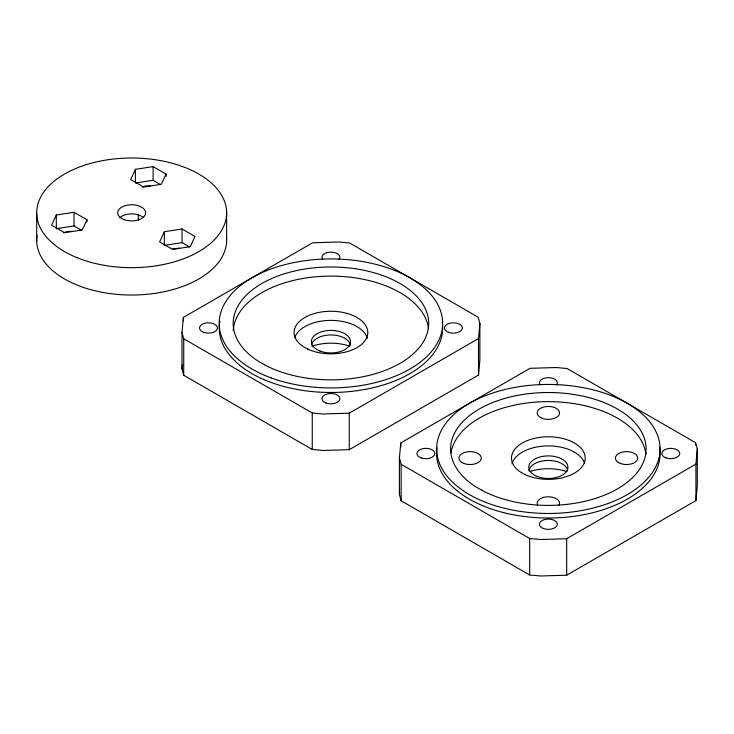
<?xml version="1.0" encoding="UTF-8"?>
<svg xmlns="http://www.w3.org/2000/svg" width="734" height="734" viewBox="0 0 734 734"><rect width="100%" height="100%" fill="white"/><g stroke="black" fill="none" stroke-linecap="round" stroke-linejoin="round"><path stroke-width="1.1" d="M181.995 332.493L183.362 317.4L312.601 242.789L338.741 241.991L349.623 242.991L478.155 317.198L479.88 323.474L479.88 359.963L478.504 375.056L349.265 449.676L323.134 450.465L312.253 449.465L183.72 375.257L181.995 368.982L181.995 332.493L183.72 338.769L183.72 375.257M181.995 368.982L182.39 364.67M399.415 458.016L400.792 442.932L530.031 368.312L556.161 367.523L567.043 368.514L695.575 442.721L697.3 449.006L697.3 485.495L695.933 500.588L566.694 575.199L540.554 575.988L529.673 574.997L401.14 500.79L399.415 494.505L399.415 458.016L401.14 464.301L401.14 500.79M399.415 494.505L399.617 492.349M478.504 375.056L478.504 338.567L479.88 323.474M695.933 500.588L695.933 464.099L697.3 449.006M56.316 214.998L51.573 225.219L64.537 232.696L82.236 229.962L86.979 219.741L74.015 212.264L56.316 214.998L56.316 228.687L74.015 225.944L81.419 230.219M135.414 169.334L130.67 179.555L143.625 187.032L161.333 184.298L166.067 174.077L153.112 166.6L135.414 169.334L135.414 181.876M164.361 231.715L159.627 241.936L172.582 249.413L190.28 246.679L195.024 236.458L182.069 228.98L164.361 231.715L164.361 245.395L182.069 242.66L189.473 246.936M183.72 338.769L312.253 412.976L323.134 413.976L349.265 413.187L478.504 338.567M401.14 464.301L529.673 538.508L540.554 539.499L566.694 538.71L695.933 464.099M142.451 187.078L145.369 185.986L150.543 185.83M63.353 232.742L67.968 231.384L71.446 231.494M172.756 248.826L179.491 248.202M135.414 183.023L153.112 180.28L160.517 184.555M695.575 442.721L695.575 445.006M566.694 538.71L566.694 575.199M529.673 538.508L529.673 574.997M400.792 442.932L400.792 447.492M349.265 413.187L349.265 449.676M312.253 412.976L312.253 449.465M226.613 212.053L226.613 239.422M183.362 317.4L183.362 320.822M182.069 228.98L182.069 242.66M166.067 174.077L166.067 176.362M153.112 166.6L153.112 180.28M138.341 214.401L138.341 220.108M86.979 219.741L86.979 222.026M74.015 212.264L74.015 225.944M36.7 213.612L36.7 240.981M442.272 322.593A111.724 64.5 0 0 1 329.759 392.488A111.724 64.5 0 0 1 219.824 321.235M322.74 259.35A8.936 5.156 0 0 1 331.126 252.129A8.936 5.156 0 0 1 338.97 259.542M294.747 337.603A36.865 21.286 0 0 1 331.575 320.382A36.865 21.286 0 0 1 367.349 338.337M233.247 330.419A97.76 56.445 0 0 1 329.502 276.112A97.76 56.445 0 0 1 428.472 328.768M311.913 346.237A36.865 21.286 0 0 1 349.613 346.118M311.62 344.494A19.552 11.285 0 0 1 331.649 334.952A19.552 11.285 0 0 1 350.421 345.31M659.536 447.107A111.724 64.5 0 0 1 548.94 518.011A111.724 64.5 0 0 1 437.079 447.777M540.169 384.873A8.936 5.156 0 0 1 548.546 377.652A8.936 5.156 0 0 1 556.4 385.075M530.168 471.485A36.865 21.286 0 0 1 567.033 471.65M511.947 463.87A36.865 21.286 0 0 1 547.72 445.914A36.865 21.286 0 0 1 584.548 463.136M450.997 452.997A97.76 56.445 0 0 1 549.482 401.636A97.76 56.445 0 0 1 645.902 454.291M537.692 505.212A11.175 6.45 0 0 1 548.381 496.79A11.175 6.45 0 0 1 558.941 505.258M528.865 470.898A19.552 11.285 0 0 1 547.536 460.475A19.552 11.285 0 0 1 567.666 469.962M226.512 237.504A94.97 54.83 0 0 1 129.689 295.013A94.97 54.83 0 0 1 37.076 235.247M119.734 217.75A13.964 8.065 0 0 1 143.148 217.374M307.729 349.09L304.867 347.595A36.865 21.286 0 0 1 304.867 317.492A36.865 21.286 0 0 1 357.008 317.492L359.587 319.152A36.865 21.286 0 0 1 357.008 347.595A36.865 21.286 0 0 1 307.729 349.09M525.159 474.614L522.287 473.127A36.865 21.286 0 0 1 522.287 443.024A36.865 21.286 0 0 1 574.428 443.024L577.016 444.676A36.865 21.286 0 0 1 574.428 473.127A36.865 21.286 0 0 1 525.159 474.614M264.57 364.743L259.258 361.798A97.76 56.445 0 0 1 305.894 268.864A97.76 56.445 0 0 1 426.124 336.273A97.76 56.445 0 0 1 266.598 365.917L264.57 364.743M481.99 490.275L476.678 487.33A97.76 56.445 0 0 1 523.324 394.397A97.76 56.445 0 0 1 643.553 461.796A97.76 56.445 0 0 1 484.018 491.441L481.99 490.275M448.446 332.282A8.936 5.156 0 0 0 462.31 328.3A8.936 5.156 0 0 0 449.41 323.364A8.936 5.156 0 0 0 448.446 332.282M325.924 402.957A8.936 5.156 0 0 0 339.851 399.048A8.936 5.156 0 0 0 327.034 394.039A8.936 5.156 0 0 0 325.924 402.957M203.749 332.355A8.936 5.156 0 0 0 217.42 328.162A8.936 5.156 0 0 0 204.291 323.428A8.936 5.156 0 0 0 203.749 332.355M319.905 350.99A19.552 11.285 0 0 0 350.43 342.521A19.552 11.285 0 0 0 322.474 331.493A19.552 11.285 0 0 0 319.905 350.99M271.066 377.882A111.724 64.5 0 0 0 442.565 326.125A111.724 64.5 0 0 0 279.177 266.258A111.724 64.5 0 0 0 271.066 377.882M665.876 457.814A8.936 5.156 0 0 0 679.73 453.832A8.936 5.156 0 0 0 666.83 448.896A8.936 5.156 0 0 0 665.876 457.814M543.344 528.48A8.936 5.156 0 0 0 557.271 524.581A8.936 5.156 0 0 0 544.463 519.571A8.936 5.156 0 0 0 543.344 528.48M421.169 457.888A8.936 5.156 0 0 0 434.84 453.695A8.936 5.156 0 0 0 421.711 448.951A8.936 5.156 0 0 0 421.169 457.888M537.325 476.513A19.552 11.285 0 0 0 567.859 468.053A19.552 11.285 0 0 0 539.894 457.016A19.552 11.285 0 0 0 537.325 476.513M542.16 418.279A11.175 6.45 0 0 0 559.51 413.343A11.175 6.45 0 0 0 543.417 407.131A11.175 6.45 0 0 0 542.16 418.279M620.267 463.393A11.175 6.45 0 0 0 637.708 458.557A11.175 6.45 0 0 0 621.735 452.254A11.175 6.45 0 0 0 620.267 463.393M463.952 463.466A11.175 6.45 0 0 0 481.275 458.484A11.175 6.45 0 0 0 465.145 452.318A11.175 6.45 0 0 0 463.952 463.466M488.486 503.414A111.724 64.5 0 0 0 659.985 451.658A111.724 64.5 0 0 0 496.606 391.782A111.724 64.5 0 0 0 488.486 503.414M76.932 257.643A94.97 54.83 0 0 0 226.237 217.787A94.97 54.83 0 0 0 91.805 163.067A94.97 54.83 0 0 0 76.932 257.643M124.376 219.714A13.964 8.065 0 0 0 145.616 213.025A13.964 8.065 0 0 0 124.973 205.749A13.964 8.065 0 0 0 124.376 219.714"/></g></svg>
